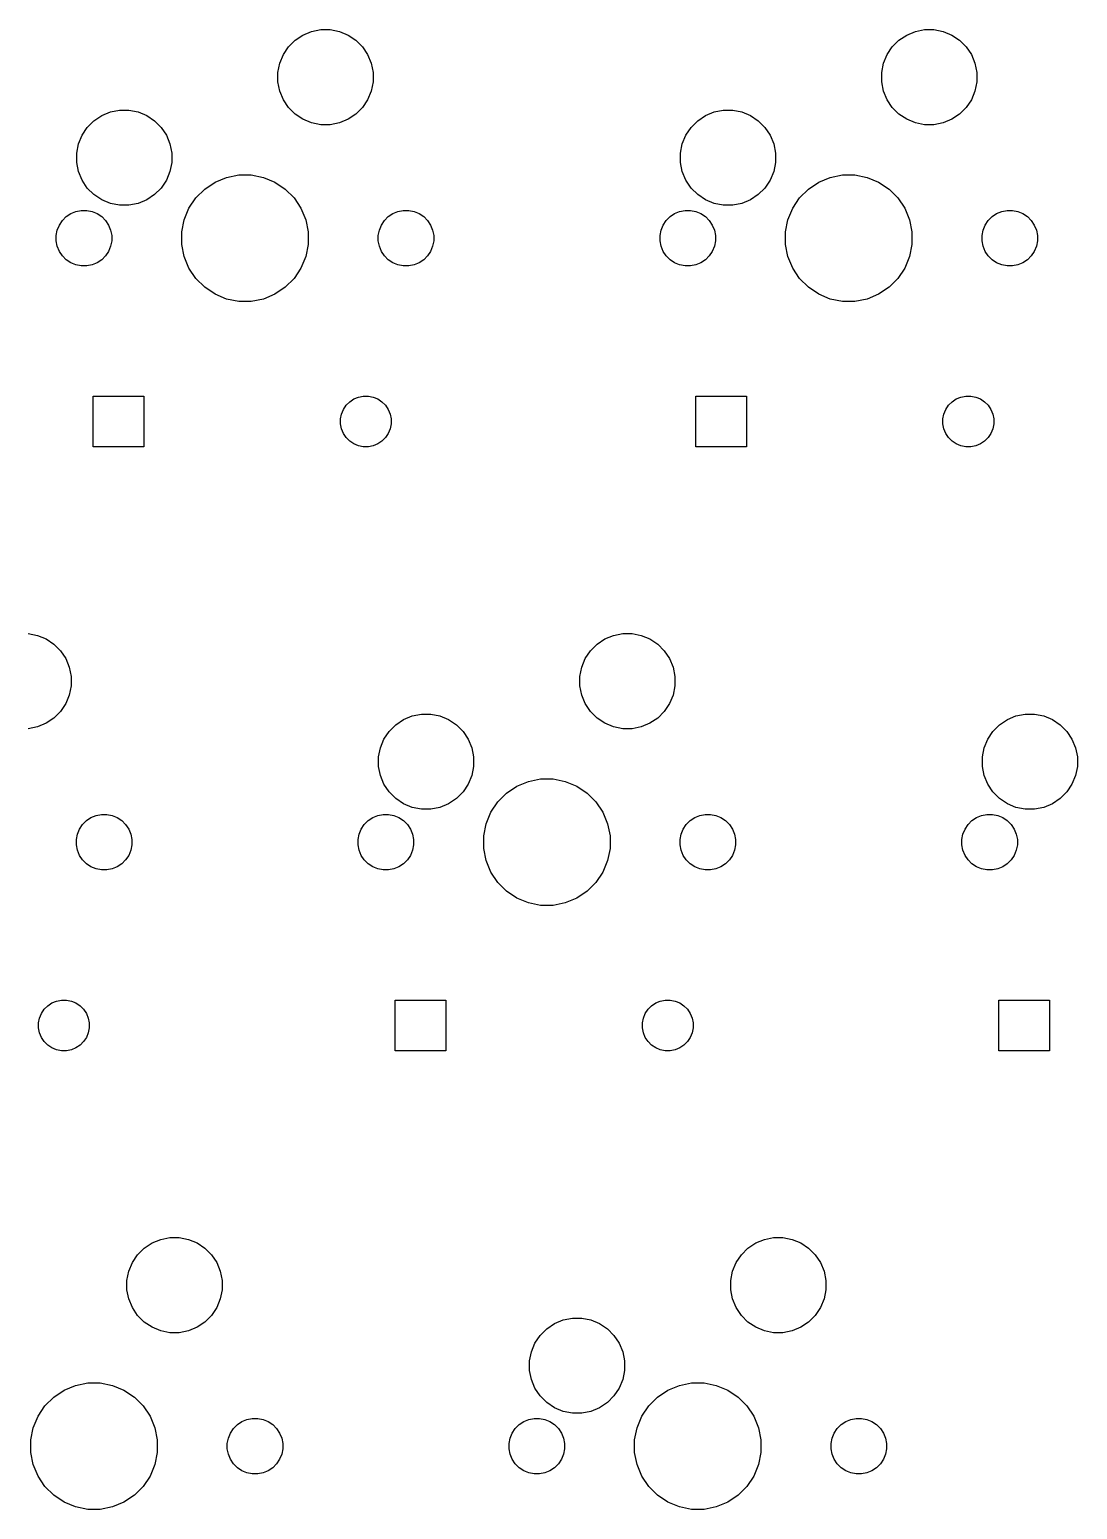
# Model space of a CAD drawing. Extents: x 51 to 351, y -118 to -25.
# Drawn here: x 126.55 to 159.62, y -73.43 to -26.76 of the extents above; entities that cross this region are included whole.
import ezdxf

# ---------------------------------------------------------------- set-up
doc = ezdxf.new("R2010")
doc.units = 0
doc.layers.add('BLACK', color=7, linetype='CONTINUOUS')

msp = doc.modelspace()

# ---------------------------------------------------------------- linework, layer by layer
at = {"layer": 'BLACK', "linetype": 'CONTINUOUS'}
for p, q in [((134.934, -27.0924), (135.179, -26.9282)), ((135.179, -26.9282), (135.452, -26.8151)), ((135.452, -26.8151), (135.742, -26.7575)), ((135.742, -26.7575), (136.038, -26.7575)), ((136.038, -26.7575), (136.328, -26.8151)), ((136.328, -26.8151), (136.601, -26.9282)), ((136.601, -26.9282), (136.846, -27.0924)), ((153.984, -27.0924), (154.229, -26.9282)), ((154.229, -26.9282), (154.502, -26.8151)), ((154.502, -26.8151), (154.792, -26.7575)), ((154.792, -26.7575), (155.088, -26.7575)), ((155.088, -26.7575), (155.378, -26.8151)), ((155.378, -26.8151), (155.651, -26.9282)), ((155.651, -26.9282), (155.896, -27.0924)), ((134.561, -27.547), (134.725, -27.3013)), ((134.725, -27.3013), (134.934, -27.0924)), ((136.846, -27.0924), (137.055, -27.3013)), ((137.055, -27.3013), (137.219, -27.547)), ((153.611, -27.547), (153.775, -27.3013)), ((153.775, -27.3013), (153.984, -27.0924)), ((155.896, -27.0924), (156.105, -27.3013)), ((156.105, -27.3013), (156.269, -27.547)), ((134.39, -28.1098), (134.448, -27.82)), ((134.448, -27.82), (134.561, -27.547)), ((137.219, -27.547), (137.332, -27.82)), ((137.332, -27.82), (137.39, -28.1098)), ((153.44, -28.1098), (153.498, -27.82)), ((153.498, -27.82), (153.611, -27.547)), ((156.269, -27.547), (156.382, -27.82)), ((156.382, -27.82), (156.44, -28.1098)), ((134.39, -28.4052), (134.39, -28.1098)), ((134.448, -28.695), (134.39, -28.4052)), ((137.39, -28.4052), (137.332, -28.695)), ((137.39, -28.1098), (137.39, -28.4052)), ((153.44, -28.4052), (153.44, -28.1098)), ((153.498, -28.695), (153.44, -28.4052)), ((156.44, -28.4052), (156.382, -28.695)), ((156.44, -28.1098), (156.44, -28.4052)), ((134.561, -28.968), (134.448, -28.695)), ((137.332, -28.695), (137.219, -28.968)), ((153.611, -28.968), (153.498, -28.695)), ((156.382, -28.695), (156.269, -28.968)), ((128.829, -29.4682), (129.102, -29.3551)), ((129.102, -29.3551), (129.392, -29.2975)), ((129.392, -29.2975), (129.688, -29.2975)), ((129.688, -29.2975), (129.978, -29.3551)), ((129.978, -29.3551), (130.251, -29.4682)), ((134.725, -29.2137), (134.561, -28.968)), ((134.934, -29.4226), (134.725, -29.2137)), ((137.055, -29.2137), (136.846, -29.4226)), ((137.219, -28.968), (137.055, -29.2137)), ((147.879, -29.4682), (148.152, -29.3551)), ((148.152, -29.3551), (148.442, -29.2975)), ((148.442, -29.2975), (148.738, -29.2975)), ((148.738, -29.2975), (149.028, -29.3551)), ((149.028, -29.3551), (149.301, -29.4682)), ((153.775, -29.2137), (153.611, -28.968)), ((153.984, -29.4226), (153.775, -29.2137)), ((156.105, -29.2137), (155.896, -29.4226)), ((156.269, -28.968), (156.105, -29.2137)), ((128.211, -30.087), (128.375, -29.8413)), ((128.375, -29.8413), (128.584, -29.6324)), ((128.584, -29.6324), (128.829, -29.4682)), ((130.251, -29.4682), (130.496, -29.6324)), ((130.496, -29.6324), (130.705, -29.8413)), ((130.705, -29.8413), (130.869, -30.087)), ((135.179, -29.5868), (134.934, -29.4226)), ((135.452, -29.6999), (135.179, -29.5868)), ((135.742, -29.7575), (135.452, -29.6999)), ((136.038, -29.7575), (135.742, -29.7575)), ((136.328, -29.6999), (136.038, -29.7575)), ((136.601, -29.5868), (136.328, -29.6999)), ((136.846, -29.4226), (136.601, -29.5868)), ((147.261, -30.087), (147.425, -29.8413)), ((147.425, -29.8413), (147.634, -29.6324)), ((147.634, -29.6324), (147.879, -29.4682)), ((149.301, -29.4682), (149.546, -29.6324)), ((149.546, -29.6324), (149.755, -29.8413)), ((149.755, -29.8413), (149.919, -30.087)), ((154.229, -29.5868), (153.984, -29.4226)), ((154.502, -29.6999), (154.229, -29.5868)), ((154.792, -29.7575), (154.502, -29.6999)), ((155.088, -29.7575), (154.792, -29.7575)), ((155.378, -29.6999), (155.088, -29.7575)), ((155.651, -29.5868), (155.378, -29.6999)), ((155.896, -29.4226), (155.651, -29.5868)), ((128.098, -30.36), (128.211, -30.087)), ((130.869, -30.087), (130.982, -30.36)), ((147.148, -30.36), (147.261, -30.087)), ((149.919, -30.087), (150.032, -30.36)), ((128.04, -30.6498), (128.098, -30.36)), ((128.04, -30.9452), (128.04, -30.6498)), ((130.982, -30.36), (131.04, -30.6498)), ((131.04, -30.6498), (131.04, -30.9452)), ((147.09, -30.6498), (147.148, -30.36)), ((147.09, -30.9452), (147.09, -30.6498)), ((150.032, -30.36), (150.09, -30.6498)), ((150.09, -30.6498), (150.09, -30.9452)), ((128.098, -31.235), (128.04, -30.9452)), ((128.211, -31.508), (128.098, -31.235)), ((130.982, -31.235), (130.869, -31.508)), ((131.04, -30.9452), (130.982, -31.235)), ((147.148, -31.235), (147.09, -30.9452)), ((147.261, -31.508), (147.148, -31.235)), ((150.032, -31.235), (149.919, -31.508)), ((150.09, -30.9452), (150.032, -31.235)), ((128.375, -31.7537), (128.211, -31.508)), ((130.869, -31.508), (130.705, -31.7537)), ((132.079, -31.7887), (132.406, -31.5705)), ((132.406, -31.5705), (132.768, -31.4202)), ((132.768, -31.4202), (133.154, -31.3436)), ((133.154, -31.3436), (133.546, -31.3436)), ((133.546, -31.3436), (133.932, -31.4202)), ((133.932, -31.4202), (134.294, -31.5705)), ((134.294, -31.5705), (134.621, -31.7887)), ((147.425, -31.7537), (147.261, -31.508)), ((149.919, -31.508), (149.755, -31.7537)), ((151.129, -31.7887), (151.456, -31.5705)), ((151.456, -31.5705), (151.818, -31.4202)), ((151.818, -31.4202), (152.204, -31.3436)), ((152.204, -31.3436), (152.596, -31.3436)), ((152.596, -31.3436), (152.982, -31.4202)), ((152.982, -31.4202), (153.344, -31.5705)), ((153.344, -31.5705), (153.671, -31.7887)), ((128.584, -31.9626), (128.375, -31.7537)), ((128.829, -32.1268), (128.584, -31.9626)), ((129.102, -32.2399), (128.829, -32.1268)), ((130.251, -32.1268), (129.978, -32.2399)), ((130.496, -31.9626), (130.251, -32.1268)), ((130.705, -31.7537), (130.496, -31.9626)), ((131.583, -32.393), (131.801, -32.0665)), ((131.801, -32.0665), (132.079, -31.7887)), ((134.621, -31.7887), (134.899, -32.0665)), ((134.899, -32.0665), (135.117, -32.393)), ((147.634, -31.9626), (147.425, -31.7537)), ((147.879, -32.1268), (147.634, -31.9626)), ((148.152, -32.2399), (147.879, -32.1268)), ((149.301, -32.1268), (149.028, -32.2399)), ((149.546, -31.9626), (149.301, -32.1268)), ((149.755, -31.7537), (149.546, -31.9626)), ((150.633, -32.393), (150.851, -32.0665)), ((150.851, -32.0665), (151.129, -31.7887)), ((153.671, -31.7887), (153.949, -32.0665)), ((153.949, -32.0665), (154.167, -32.393)), ((127.59, -32.7797), (127.712, -32.6578)), ((127.712, -32.6578), (127.856, -32.5621)), ((127.856, -32.5621), (128.015, -32.4961)), ((128.015, -32.4961), (128.184, -32.4625)), ((128.184, -32.4625), (128.356, -32.4625)), ((128.356, -32.4625), (128.525, -32.4961)), ((128.525, -32.4961), (128.684, -32.5621)), ((128.684, -32.5621), (128.828, -32.6578)), ((128.828, -32.6578), (128.95, -32.7797)), ((129.392, -32.2975), (129.102, -32.2399)), ((129.688, -32.2975), (129.392, -32.2975)), ((129.978, -32.2399), (129.688, -32.2975)), ((131.433, -32.7559), (131.583, -32.393)), ((135.117, -32.393), (135.267, -32.7559)), ((137.75, -32.7797), (137.872, -32.6578)), ((137.872, -32.6578), (138.016, -32.5621)), ((138.016, -32.5621), (138.175, -32.4961)), ((138.175, -32.4961), (138.344, -32.4625)), ((138.344, -32.4625), (138.516, -32.4625)), ((138.516, -32.4625), (138.685, -32.4961)), ((138.685, -32.4961), (138.844, -32.5621)), ((138.844, -32.5621), (138.988, -32.6578)), ((138.988, -32.6578), (139.11, -32.7797)), ((146.64, -32.7797), (146.762, -32.6578)), ((146.762, -32.6578), (146.906, -32.5621)), ((146.906, -32.5621), (147.065, -32.4961)), ((147.065, -32.4961), (147.234, -32.4625)), ((147.234, -32.4625), (147.406, -32.4625)), ((147.406, -32.4625), (147.575, -32.4961)), ((147.575, -32.4961), (147.734, -32.5621)), ((147.734, -32.5621), (147.878, -32.6578)), ((147.878, -32.6578), (148, -32.7797)), ((148.442, -32.2975), (148.152, -32.2399)), ((148.738, -32.2975), (148.442, -32.2975)), ((149.028, -32.2399), (148.738, -32.2975)), ((150.483, -32.7559), (150.633, -32.393)), ((154.167, -32.393), (154.317, -32.7559)), ((156.8, -32.7797), (156.922, -32.6578)), ((156.922, -32.6578), (157.066, -32.5621)), ((157.066, -32.5621), (157.225, -32.4961)), ((157.225, -32.4961), (157.394, -32.4625)), ((157.394, -32.4625), (157.566, -32.4625)), ((157.566, -32.4625), (157.735, -32.4961)), ((157.735, -32.4961), (157.894, -32.5621)), ((157.894, -32.5621), (158.038, -32.6578)), ((158.038, -32.6578), (158.16, -32.7797)), ((127.395, -33.2513), (127.429, -33.0823)), ((127.429, -33.0823), (127.495, -32.923)), ((127.495, -32.923), (127.59, -32.7797)), ((128.95, -32.7797), (129.045, -32.923)), ((129.045, -32.923), (129.111, -33.0823)), ((129.111, -33.0823), (129.145, -33.2513)), ((131.356, -33.1411), (131.433, -32.7559)), ((135.267, -32.7559), (135.344, -33.1411)), ((137.555, -33.2513), (137.589, -33.0823)), ((137.589, -33.0823), (137.655, -32.923)), ((137.655, -32.923), (137.75, -32.7797)), ((139.11, -32.7797), (139.205, -32.923)), ((139.205, -32.923), (139.271, -33.0823)), ((139.271, -33.0823), (139.305, -33.2513)), ((146.445, -33.2513), (146.479, -33.0823)), ((146.479, -33.0823), (146.545, -32.923)), ((146.545, -32.923), (146.64, -32.7797)), ((148, -32.7797), (148.095, -32.923)), ((148.095, -32.923), (148.161, -33.0823)), ((148.161, -33.0823), (148.195, -33.2513)), ((150.406, -33.1411), (150.483, -32.7559)), ((154.317, -32.7559), (154.394, -33.1411)), ((156.605, -33.2513), (156.639, -33.0823)), ((156.639, -33.0823), (156.705, -32.923)), ((156.705, -32.923), (156.8, -32.7797)), ((158.16, -32.7797), (158.255, -32.923)), ((158.255, -32.923), (158.321, -33.0823)), ((158.321, -33.0823), (158.355, -33.2513)), ((127.395, -33.4237), (127.395, -33.2513)), ((127.429, -33.5927), (127.395, -33.4237)), ((127.495, -33.752), (127.429, -33.5927)), ((129.111, -33.5927), (129.045, -33.752)), ((129.145, -33.4237), (129.111, -33.5927)), ((129.145, -33.2513), (129.145, -33.4237)), ((131.356, -33.5339), (131.356, -33.1411)), ((131.433, -33.9191), (131.356, -33.5339)), ((135.344, -33.5339), (135.267, -33.9191)), ((135.344, -33.1411), (135.344, -33.5339)), ((137.555, -33.4237), (137.555, -33.2513)), ((137.589, -33.5927), (137.555, -33.4237)), ((137.655, -33.752), (137.589, -33.5927)), ((139.271, -33.5927), (139.205, -33.752)), ((139.305, -33.4237), (139.271, -33.5927)), ((139.305, -33.2513), (139.305, -33.4237)), ((146.445, -33.4237), (146.445, -33.2513)), ((146.479, -33.5927), (146.445, -33.4237)), ((146.545, -33.752), (146.479, -33.5927)), ((148.161, -33.5927), (148.095, -33.752)), ((148.195, -33.4237), (148.161, -33.5927)), ((148.195, -33.2513), (148.195, -33.4237)), ((150.406, -33.5339), (150.406, -33.1411)), ((150.483, -33.9191), (150.406, -33.5339)), ((154.394, -33.5339), (154.317, -33.9191)), ((154.394, -33.1411), (154.394, -33.5339)), ((156.605, -33.4237), (156.605, -33.2513)), ((156.639, -33.5927), (156.605, -33.4237)), ((156.705, -33.752), (156.639, -33.5927)), ((158.321, -33.5927), (158.255, -33.752)), ((158.355, -33.4237), (158.321, -33.5927)), ((158.355, -33.2513), (158.355, -33.4237)), ((127.59, -33.8953), (127.495, -33.752)), ((127.712, -34.0172), (127.59, -33.8953)), ((127.856, -34.1129), (127.712, -34.0172)), ((128.828, -34.0172), (128.684, -34.1129)), ((128.95, -33.8953), (128.828, -34.0172)), ((129.045, -33.752), (128.95, -33.8953)), ((131.583, -34.282), (131.433, -33.9191)), ((135.267, -33.9191), (135.117, -34.282)), ((137.75, -33.8953), (137.655, -33.752)), ((137.872, -34.0172), (137.75, -33.8953)), ((138.016, -34.1129), (137.872, -34.0172)), ((138.988, -34.0172), (138.844, -34.1129)), ((139.11, -33.8953), (138.988, -34.0172)), ((139.205, -33.752), (139.11, -33.8953)), ((146.64, -33.8953), (146.545, -33.752)), ((146.762, -34.0172), (146.64, -33.8953)), ((146.906, -34.1129), (146.762, -34.0172)), ((147.878, -34.0172), (147.734, -34.1129)), ((148, -33.8953), (147.878, -34.0172)), ((148.095, -33.752), (148, -33.8953)), ((150.633, -34.282), (150.483, -33.9191)), ((154.317, -33.9191), (154.167, -34.282)), ((156.8, -33.8953), (156.705, -33.752)), ((156.922, -34.0172), (156.8, -33.8953)), ((157.066, -34.1129), (156.922, -34.0172)), ((158.038, -34.0172), (157.894, -34.1129)), ((158.16, -33.8953), (158.038, -34.0172)), ((158.255, -33.752), (158.16, -33.8953)), ((128.015, -34.1789), (127.856, -34.1129)), ((128.184, -34.2125), (128.015, -34.1789)), ((128.356, -34.2125), (128.184, -34.2125)), ((128.525, -34.1789), (128.356, -34.2125)), ((128.684, -34.1129), (128.525, -34.1789)), ((131.801, -34.6085), (131.583, -34.282)), ((135.117, -34.282), (134.899, -34.6085)), ((138.175, -34.1789), (138.016, -34.1129)), ((138.344, -34.2125), (138.175, -34.1789)), ((138.516, -34.2125), (138.344, -34.2125)), ((138.685, -34.1789), (138.516, -34.2125)), ((138.844, -34.1129), (138.685, -34.1789)), ((147.065, -34.1789), (146.906, -34.1129)), ((147.234, -34.2125), (147.065, -34.1789)), ((147.406, -34.2125), (147.234, -34.2125)), ((147.575, -34.1789), (147.406, -34.2125)), ((147.734, -34.1129), (147.575, -34.1789)), ((150.851, -34.6085), (150.633, -34.282)), ((154.167, -34.282), (153.949, -34.6085)), ((157.225, -34.1789), (157.066, -34.1129)), ((157.394, -34.2125), (157.225, -34.1789)), ((157.566, -34.2125), (157.394, -34.2125)), ((157.735, -34.1789), (157.566, -34.2125)), ((157.894, -34.1129), (157.735, -34.1789)), ((132.079, -34.8863), (131.801, -34.6085)), ((132.406, -35.1045), (132.079, -34.8863)), ((134.621, -34.8863), (134.294, -35.1045)), ((134.899, -34.6085), (134.621, -34.8863)), ((151.129, -34.8863), (150.851, -34.6085)), ((151.456, -35.1045), (151.129, -34.8863)), ((153.671, -34.8863), (153.344, -35.1045)), ((153.949, -34.6085), (153.671, -34.8863)), ((132.768, -35.2548), (132.406, -35.1045)), ((133.154, -35.3314), (132.768, -35.2548)), ((133.546, -35.3314), (133.154, -35.3314)), ((133.932, -35.2548), (133.546, -35.3314)), ((134.294, -35.1045), (133.932, -35.2548)), ((151.818, -35.2548), (151.456, -35.1045)), ((152.204, -35.3314), (151.818, -35.2548)), ((152.596, -35.3314), (152.204, -35.3314)), ((152.982, -35.2548), (152.596, -35.3314)), ((153.344, -35.1045), (152.982, -35.2548)), ((128.563, -39.916), (128.563, -38.316)), ((128.563, -38.316), (130.163, -38.316)), ((130.163, -38.316), (130.163, -39.916)), ((136.394, -38.8826), (136.454, -38.7371)), ((136.454, -38.7371), (136.542, -38.606)), ((136.542, -38.606), (136.653, -38.4946)), ((136.653, -38.4946), (136.784, -38.407)), ((136.784, -38.407), (136.93, -38.3467)), ((136.93, -38.3467), (137.084, -38.316)), ((137.084, -38.316), (137.242, -38.316)), ((137.242, -38.316), (137.396, -38.3467)), ((137.396, -38.3467), (137.542, -38.407)), ((137.542, -38.407), (137.673, -38.4946)), ((137.673, -38.4946), (137.784, -38.606)), ((137.784, -38.606), (137.872, -38.7371)), ((137.872, -38.7371), (137.932, -38.8826)), ((147.573, -39.916), (147.573, -38.316)), ((147.573, -38.316), (149.173, -38.316)), ((149.173, -38.316), (149.173, -39.916)), ((155.404, -38.8826), (155.464, -38.7371)), ((155.464, -38.7371), (155.552, -38.606)), ((155.552, -38.606), (155.663, -38.4946)), ((155.663, -38.4946), (155.794, -38.407)), ((155.794, -38.407), (155.94, -38.3467)), ((155.94, -38.3467), (156.094, -38.316)), ((156.094, -38.316), (156.252, -38.316)), ((156.252, -38.316), (156.406, -38.3467)), ((156.406, -38.3467), (156.552, -38.407)), ((156.552, -38.407), (156.683, -38.4946)), ((156.683, -38.4946), (156.794, -38.606)), ((156.794, -38.606), (156.882, -38.7371)), ((156.882, -38.7371), (156.942, -38.8826)), ((136.363, -39.0372), (136.394, -38.8826)), ((136.363, -39.1948), (136.363, -39.0372)), ((136.394, -39.3494), (136.363, -39.1948)), ((137.932, -38.8826), (137.963, -39.0372)), ((137.963, -39.1948), (137.932, -39.3494)), ((137.963, -39.0372), (137.963, -39.1948)), ((155.373, -39.0372), (155.404, -38.8826)), ((155.373, -39.1948), (155.373, -39.0372)), ((155.404, -39.3494), (155.373, -39.1948)), ((156.942, -38.8826), (156.973, -39.0372)), ((156.973, -39.1948), (156.942, -39.3494)), ((156.973, -39.0372), (156.973, -39.1948)), ((136.454, -39.4949), (136.394, -39.3494)), ((136.542, -39.626), (136.454, -39.4949)), ((136.653, -39.7374), (136.542, -39.626)), ((137.784, -39.626), (137.673, -39.7374)), ((137.872, -39.4949), (137.784, -39.626)), ((137.932, -39.3494), (137.872, -39.4949)), ((155.464, -39.4949), (155.404, -39.3494)), ((155.552, -39.626), (155.464, -39.4949)), ((155.663, -39.7374), (155.552, -39.626)), ((156.794, -39.626), (156.683, -39.7374)), ((156.882, -39.4949), (156.794, -39.626)), ((156.942, -39.3494), (156.882, -39.4949)), ((130.163, -39.916), (128.563, -39.916)), ((136.784, -39.825), (136.653, -39.7374)), ((136.93, -39.8853), (136.784, -39.825)), ((137.084, -39.916), (136.93, -39.8853)), ((137.242, -39.916), (137.084, -39.916)), ((137.396, -39.8853), (137.242, -39.916)), ((137.542, -39.825), (137.396, -39.8853)), ((137.673, -39.7374), (137.542, -39.825)), ((149.173, -39.916), (147.573, -39.916)), ((155.794, -39.825), (155.663, -39.7374)), ((155.94, -39.8853), (155.794, -39.825)), ((156.094, -39.916), (155.94, -39.8853)), ((156.252, -39.916), (156.094, -39.916)), ((156.406, -39.8853), (156.252, -39.916)), ((156.552, -39.825), (156.406, -39.8853)), ((156.683, -39.7374), (156.552, -39.825)), ((126.513, -45.8075), (126.803, -45.8651)), ((126.803, -45.8651), (127.076, -45.9782)), ((127.076, -45.9782), (127.321, -46.1424)), ((127.321, -46.1424), (127.53, -46.3513)), ((144.25, -46.3513), (144.459, -46.1424)), ((144.459, -46.1424), (144.704, -45.9782)), ((144.704, -45.9782), (144.977, -45.8651)), ((144.977, -45.8651), (145.267, -45.8075)), ((145.267, -45.8075), (145.563, -45.8075)), ((145.563, -45.8075), (145.853, -45.8651)), ((145.853, -45.8651), (146.126, -45.9782)), ((146.126, -45.9782), (146.371, -46.1424)), ((146.371, -46.1424), (146.58, -46.3513)), ((127.53, -46.3513), (127.694, -46.597)), ((127.694, -46.597), (127.807, -46.87)), ((143.973, -46.87), (144.086, -46.597)), ((144.086, -46.597), (144.25, -46.3513)), ((146.58, -46.3513), (146.744, -46.597)), ((146.744, -46.597), (146.857, -46.87)), ((127.807, -46.87), (127.865, -47.1598)), ((143.915, -47.1598), (143.973, -46.87)), ((146.857, -46.87), (146.915, -47.1598)), ((127.865, -47.4552), (127.807, -47.745)), ((127.865, -47.1598), (127.865, -47.4552)), ((143.915, -47.4552), (143.915, -47.1598)), ((143.973, -47.745), (143.915, -47.4552)), ((146.915, -47.4552), (146.857, -47.745)), ((146.915, -47.1598), (146.915, -47.4552)), ((127.694, -48.018), (127.53, -48.2637)), ((127.807, -47.745), (127.694, -48.018)), ((144.086, -48.018), (143.973, -47.745)), ((144.25, -48.2637), (144.086, -48.018)), ((146.744, -48.018), (146.58, -48.2637)), ((146.857, -47.745), (146.744, -48.018)), ((127.321, -48.4726), (127.076, -48.6368)), ((127.53, -48.2637), (127.321, -48.4726)), ((138.109, -48.6824), (138.354, -48.5182)), ((138.354, -48.5182), (138.627, -48.4051)), ((138.627, -48.4051), (138.917, -48.3475)), ((138.917, -48.3475), (139.213, -48.3475)), ((139.213, -48.3475), (139.503, -48.4051)), ((139.503, -48.4051), (139.776, -48.5182)), ((139.776, -48.5182), (140.021, -48.6824)), ((144.459, -48.4726), (144.25, -48.2637)), ((144.704, -48.6368), (144.459, -48.4726)), ((146.371, -48.4726), (146.126, -48.6368)), ((146.58, -48.2637), (146.371, -48.4726)), ((157.159, -48.6824), (157.404, -48.5182)), ((157.404, -48.5182), (157.677, -48.4051)), ((157.677, -48.4051), (157.967, -48.3475)), ((157.967, -48.3475), (158.263, -48.3475)), ((158.263, -48.3475), (158.553, -48.4051)), ((158.553, -48.4051), (158.826, -48.5182)), ((158.826, -48.5182), (159.071, -48.6824)), ((126.803, -48.7499), (126.513, -48.8075)), ((127.076, -48.6368), (126.803, -48.7499)), ((137.736, -49.137), (137.9, -48.8913)), ((137.9, -48.8913), (138.109, -48.6824)), ((140.021, -48.6824), (140.23, -48.8913)), ((140.23, -48.8913), (140.394, -49.137)), ((144.977, -48.7499), (144.704, -48.6368)), ((145.267, -48.8075), (144.977, -48.7499)), ((145.563, -48.8075), (145.267, -48.8075)), ((145.853, -48.7499), (145.563, -48.8075)), ((146.126, -48.6368), (145.853, -48.7499)), ((156.786, -49.137), (156.95, -48.8913)), ((156.95, -48.8913), (157.159, -48.6824)), ((159.071, -48.6824), (159.28, -48.8913)), ((159.28, -48.8913), (159.444, -49.137)), ((137.565, -49.6998), (137.623, -49.41)), ((137.623, -49.41), (137.736, -49.137)), ((140.394, -49.137), (140.507, -49.41)), ((140.507, -49.41), (140.565, -49.6998)), ((156.615, -49.6998), (156.673, -49.41)), ((156.673, -49.41), (156.786, -49.137)), ((159.444, -49.137), (159.557, -49.41)), ((159.557, -49.41), (159.615, -49.6998)), ((137.565, -49.9952), (137.565, -49.6998)), ((140.565, -49.6998), (140.565, -49.9952)), ((156.615, -49.9952), (156.615, -49.6998)), ((159.615, -49.6998), (159.615, -49.9952)), ((137.623, -50.285), (137.565, -49.9952)), ((137.736, -50.558), (137.623, -50.285)), ((140.507, -50.285), (140.394, -50.558)), ((140.565, -49.9952), (140.507, -50.285)), ((142.293, -50.4702), (142.679, -50.3936)), ((142.679, -50.3936), (143.071, -50.3936)), ((143.071, -50.3936), (143.457, -50.4702)), ((156.673, -50.285), (156.615, -49.9952)), ((156.786, -50.558), (156.673, -50.285)), ((159.557, -50.285), (159.444, -50.558)), ((159.615, -49.9952), (159.557, -50.285)), ((137.9, -50.8037), (137.736, -50.558)), ((138.109, -51.0126), (137.9, -50.8037)), ((140.23, -50.8037), (140.021, -51.0126)), ((140.394, -50.558), (140.23, -50.8037)), ((141.326, -51.1165), (141.604, -50.8387)), ((141.604, -50.8387), (141.931, -50.6205)), ((141.931, -50.6205), (142.293, -50.4702)), ((143.457, -50.4702), (143.819, -50.6205)), ((143.819, -50.6205), (144.146, -50.8387)), ((144.146, -50.8387), (144.424, -51.1165)), ((156.95, -50.8037), (156.786, -50.558)), ((157.159, -51.0126), (156.95, -50.8037)), ((159.28, -50.8037), (159.071, -51.0126)), ((159.444, -50.558), (159.28, -50.8037)), ((138.354, -51.1768), (138.109, -51.0126)), ((138.627, -51.2899), (138.354, -51.1768)), ((138.917, -51.3475), (138.627, -51.2899)), ((139.503, -51.2899), (139.213, -51.3475)), ((139.776, -51.1768), (139.503, -51.2899)), ((140.021, -51.0126), (139.776, -51.1768)), ((141.108, -51.443), (141.326, -51.1165)), ((144.424, -51.1165), (144.642, -51.443)), ((157.404, -51.1768), (157.159, -51.0126)), ((157.677, -51.2899), (157.404, -51.1768)), ((157.967, -51.3475), (157.677, -51.2899)), ((158.553, -51.2899), (158.263, -51.3475)), ((158.826, -51.1768), (158.553, -51.2899)), ((159.071, -51.0126), (158.826, -51.1768)), ((128.225, -51.8297), (128.347, -51.7078)), ((128.347, -51.7078), (128.491, -51.6121)), ((128.491, -51.6121), (128.65, -51.5461)), ((128.65, -51.5461), (128.819, -51.5125)), ((128.819, -51.5125), (128.991, -51.5125)), ((128.991, -51.5125), (129.16, -51.5461)), ((129.16, -51.5461), (129.319, -51.6121)), ((129.319, -51.6121), (129.463, -51.7078)), ((129.463, -51.7078), (129.585, -51.8297)), ((137.115, -51.8297), (137.237, -51.7078)), ((137.237, -51.7078), (137.381, -51.6121)), ((137.381, -51.6121), (137.54, -51.5461)), ((137.54, -51.5461), (137.709, -51.5125)), ((137.709, -51.5125), (137.881, -51.5125)), ((137.881, -51.5125), (138.05, -51.5461)), ((138.05, -51.5461), (138.209, -51.6121)), ((138.209, -51.6121), (138.353, -51.7078)), ((138.353, -51.7078), (138.475, -51.8297)), ((139.213, -51.3475), (138.917, -51.3475)), ((140.881, -52.1911), (140.958, -51.8059)), ((140.958, -51.8059), (141.108, -51.443)), ((144.642, -51.443), (144.792, -51.8059)), ((144.792, -51.8059), (144.869, -52.1911)), ((147.275, -51.8297), (147.397, -51.7078)), ((147.397, -51.7078), (147.541, -51.6121)), ((147.541, -51.6121), (147.7, -51.5461)), ((147.7, -51.5461), (147.869, -51.5125)), ((147.869, -51.5125), (148.041, -51.5125)), ((148.041, -51.5125), (148.21, -51.5461)), ((148.21, -51.5461), (148.369, -51.6121)), ((148.369, -51.6121), (148.513, -51.7078)), ((148.513, -51.7078), (148.635, -51.8297)), ((156.165, -51.8297), (156.287, -51.7078)), ((156.287, -51.7078), (156.431, -51.6121)), ((156.431, -51.6121), (156.59, -51.5461)), ((156.59, -51.5461), (156.759, -51.5125)), ((156.759, -51.5125), (156.931, -51.5125)), ((156.931, -51.5125), (157.1, -51.5461)), ((157.1, -51.5461), (157.259, -51.6121)), ((157.259, -51.6121), (157.403, -51.7078)), ((157.403, -51.7078), (157.525, -51.8297)), ((158.263, -51.3475), (157.967, -51.3475)), ((128.03, -52.3013), (128.064, -52.1323)), ((128.064, -52.1323), (128.13, -51.973)), ((128.13, -51.973), (128.225, -51.8297)), ((129.585, -51.8297), (129.68, -51.973)), ((129.68, -51.973), (129.746, -52.1323)), ((129.746, -52.1323), (129.78, -52.3013)), ((136.92, -52.3013), (136.954, -52.1323)), ((136.954, -52.1323), (137.02, -51.973)), ((137.02, -51.973), (137.115, -51.8297)), ((138.475, -51.8297), (138.57, -51.973)), ((138.57, -51.973), (138.636, -52.1323)), ((138.636, -52.1323), (138.67, -52.3013)), ((140.881, -52.5839), (140.881, -52.1911)), ((144.869, -52.1911), (144.869, -52.5839)), ((147.08, -52.3013), (147.114, -52.1323)), ((147.114, -52.1323), (147.18, -51.973)), ((147.18, -51.973), (147.275, -51.8297)), ((148.635, -51.8297), (148.73, -51.973)), ((148.73, -51.973), (148.796, -52.1323)), ((148.796, -52.1323), (148.83, -52.3013)), ((155.97, -52.3013), (156.004, -52.1323)), ((156.004, -52.1323), (156.07, -51.973)), ((156.07, -51.973), (156.165, -51.8297)), ((157.525, -51.8297), (157.62, -51.973)), ((157.62, -51.973), (157.686, -52.1323)), ((157.686, -52.1323), (157.72, -52.3013)), ((128.03, -52.4737), (128.03, -52.3013)), ((128.064, -52.6427), (128.03, -52.4737)), ((128.13, -52.802), (128.064, -52.6427)), ((129.746, -52.6427), (129.68, -52.802)), ((129.78, -52.4737), (129.746, -52.6427)), ((129.78, -52.3013), (129.78, -52.4737)), ((136.92, -52.4737), (136.92, -52.3013)), ((136.954, -52.6427), (136.92, -52.4737)), ((137.02, -52.802), (136.954, -52.6427)), ((138.636, -52.6427), (138.57, -52.802)), ((138.67, -52.4737), (138.636, -52.6427)), ((138.67, -52.3013), (138.67, -52.4737)), ((140.958, -52.9691), (140.881, -52.5839)), ((144.869, -52.5839), (144.792, -52.9691)), ((147.08, -52.4737), (147.08, -52.3013)), ((147.114, -52.6427), (147.08, -52.4737)), ((147.18, -52.802), (147.114, -52.6427)), ((148.796, -52.6427), (148.73, -52.802)), ((148.83, -52.4737), (148.796, -52.6427)), ((148.83, -52.3013), (148.83, -52.4737)), ((155.97, -52.4737), (155.97, -52.3013)), ((156.004, -52.6427), (155.97, -52.4737)), ((156.07, -52.802), (156.004, -52.6427)), ((157.686, -52.6427), (157.62, -52.802)), ((157.72, -52.4737), (157.686, -52.6427)), ((157.72, -52.3013), (157.72, -52.4737)), ((128.225, -52.9453), (128.13, -52.802)), ((128.347, -53.0672), (128.225, -52.9453)), ((128.491, -53.1629), (128.347, -53.0672)), ((128.65, -53.2289), (128.491, -53.1629)), ((129.319, -53.1629), (129.16, -53.2289)), ((129.463, -53.0672), (129.319, -53.1629)), ((129.585, -52.9453), (129.463, -53.0672)), ((129.68, -52.802), (129.585, -52.9453)), ((137.115, -52.9453), (137.02, -52.802)), ((137.237, -53.0672), (137.115, -52.9453)), ((137.381, -53.1629), (137.237, -53.0672)), ((137.54, -53.2289), (137.381, -53.1629)), ((138.209, -53.1629), (138.05, -53.2289)), ((138.353, -53.0672), (138.209, -53.1629)), ((138.475, -52.9453), (138.353, -53.0672)), ((138.57, -52.802), (138.475, -52.9453)), ((141.108, -53.332), (140.958, -52.9691)), ((144.792, -52.9691), (144.642, -53.332)), ((147.275, -52.9453), (147.18, -52.802)), ((147.397, -53.0672), (147.275, -52.9453)), ((147.541, -53.1629), (147.397, -53.0672)), ((147.7, -53.2289), (147.541, -53.1629)), ((148.369, -53.1629), (148.21, -53.2289)), ((148.513, -53.0672), (148.369, -53.1629)), ((148.635, -52.9453), (148.513, -53.0672)), ((148.73, -52.802), (148.635, -52.9453)), ((156.165, -52.9453), (156.07, -52.802)), ((156.287, -53.0672), (156.165, -52.9453)), ((156.431, -53.1629), (156.287, -53.0672)), ((156.59, -53.2289), (156.431, -53.1629)), ((157.259, -53.1629), (157.1, -53.2289)), ((157.403, -53.0672), (157.259, -53.1629)), ((157.525, -52.9453), (157.403, -53.0672)), ((157.62, -52.802), (157.525, -52.9453)), ((128.819, -53.2625), (128.65, -53.2289)), ((128.991, -53.2625), (128.819, -53.2625)), ((129.16, -53.2289), (128.991, -53.2625)), ((137.709, -53.2625), (137.54, -53.2289)), ((137.881, -53.2625), (137.709, -53.2625)), ((138.05, -53.2289), (137.881, -53.2625)), ((141.326, -53.6585), (141.108, -53.332)), ((141.604, -53.9363), (141.326, -53.6585)), ((144.424, -53.6585), (144.146, -53.9363)), ((144.642, -53.332), (144.424, -53.6585)), ((147.869, -53.2625), (147.7, -53.2289)), ((148.041, -53.2625), (147.869, -53.2625)), ((148.21, -53.2289), (148.041, -53.2625)), ((156.759, -53.2625), (156.59, -53.2289)), ((156.931, -53.2625), (156.759, -53.2625)), ((157.1, -53.2289), (156.931, -53.2625)), ((141.931, -54.1545), (141.604, -53.9363)), ((144.146, -53.9363), (143.819, -54.1545)), ((142.293, -54.3048), (141.931, -54.1545)), ((142.679, -54.3814), (142.293, -54.3048)), ((143.071, -54.3814), (142.679, -54.3814)), ((143.457, -54.3048), (143.071, -54.3814)), ((143.819, -54.1545), (143.457, -54.3048)), ((127.259, -57.457), (127.405, -57.3967)), ((127.405, -57.3967), (127.559, -57.366)), ((127.559, -57.366), (127.717, -57.366)), ((127.717, -57.366), (127.871, -57.3967)), ((127.871, -57.3967), (128.017, -57.457)), ((138.088, -58.966), (138.088, -57.366)), ((138.088, -57.366), (139.688, -57.366)), ((139.688, -57.366), (139.688, -58.966)), ((146.309, -57.457), (146.455, -57.3967)), ((146.455, -57.3967), (146.609, -57.366)), ((146.609, -57.366), (146.767, -57.366)), ((146.767, -57.366), (146.921, -57.3967)), ((146.921, -57.3967), (147.067, -57.457)), ((157.138, -58.966), (157.138, -57.366)), ((157.138, -57.366), (158.738, -57.366)), ((158.738, -57.366), (158.738, -58.966)), ((126.869, -57.9326), (126.929, -57.7871)), ((126.929, -57.7871), (127.017, -57.656)), ((127.017, -57.656), (127.128, -57.5446)), ((127.128, -57.5446), (127.259, -57.457)), ((128.017, -57.457), (128.148, -57.5446)), ((128.148, -57.5446), (128.259, -57.656)), ((128.259, -57.656), (128.347, -57.7871)), ((128.347, -57.7871), (128.407, -57.9326)), ((145.919, -57.9326), (145.979, -57.7871)), ((145.979, -57.7871), (146.067, -57.656)), ((146.067, -57.656), (146.178, -57.5446)), ((146.178, -57.5446), (146.309, -57.457)), ((147.067, -57.457), (147.198, -57.5446)), ((147.198, -57.5446), (147.309, -57.656)), ((147.309, -57.656), (147.397, -57.7871)), ((147.397, -57.7871), (147.457, -57.9326)), ((126.838, -58.0872), (126.869, -57.9326)), ((126.838, -58.2448), (126.838, -58.0872)), ((126.869, -58.3994), (126.838, -58.2448)), ((128.407, -57.9326), (128.438, -58.0872)), ((128.438, -58.2448), (128.407, -58.3994)), ((128.438, -58.0872), (128.438, -58.2448)), ((145.888, -58.0872), (145.919, -57.9326)), ((145.888, -58.2448), (145.888, -58.0872)), ((145.919, -58.3994), (145.888, -58.2448)), ((147.457, -57.9326), (147.488, -58.0872)), ((147.488, -58.2448), (147.457, -58.3994)), ((147.488, -58.0872), (147.488, -58.2448)), ((126.929, -58.5449), (126.869, -58.3994)), ((127.017, -58.676), (126.929, -58.5449)), ((127.128, -58.7874), (127.017, -58.676)), ((127.259, -58.875), (127.128, -58.7874)), ((128.148, -58.7874), (128.017, -58.875)), ((128.259, -58.676), (128.148, -58.7874)), ((128.347, -58.5449), (128.259, -58.676)), ((128.407, -58.3994), (128.347, -58.5449)), ((145.979, -58.5449), (145.919, -58.3994)), ((146.067, -58.676), (145.979, -58.5449)), ((146.178, -58.7874), (146.067, -58.676)), ((146.309, -58.875), (146.178, -58.7874)), ((147.198, -58.7874), (147.067, -58.875)), ((147.309, -58.676), (147.198, -58.7874)), ((147.397, -58.5449), (147.309, -58.676)), ((147.457, -58.3994), (147.397, -58.5449)), ((127.405, -58.9353), (127.259, -58.875)), ((127.559, -58.966), (127.405, -58.9353)), ((127.717, -58.966), (127.559, -58.966)), ((127.871, -58.9353), (127.717, -58.966)), ((128.017, -58.875), (127.871, -58.9353)), ((139.688, -58.966), (138.088, -58.966)), ((146.455, -58.9353), (146.309, -58.875)), ((146.609, -58.966), (146.455, -58.9353)), ((146.767, -58.966), (146.609, -58.966)), ((146.921, -58.9353), (146.767, -58.966)), ((147.067, -58.875), (146.921, -58.9353)), ((158.738, -58.966), (157.138, -58.966)), ((130.69, -64.9151), (130.98, -64.8575)), ((130.98, -64.8575), (131.275, -64.8575)), ((131.275, -64.8575), (131.565, -64.9151)), ((149.74, -64.9151), (150.03, -64.8575)), ((150.03, -64.8575), (150.325, -64.8575)), ((150.325, -64.8575), (150.615, -64.9151)), ((129.962, -65.4013), (130.171, -65.1924)), ((130.171, -65.1924), (130.417, -65.0282)), ((130.417, -65.0282), (130.69, -64.9151)), ((131.565, -64.9151), (131.838, -65.0282)), ((131.838, -65.0282), (132.084, -65.1924)), ((132.084, -65.1924), (132.293, -65.4013)), ((149.012, -65.4013), (149.221, -65.1924)), ((149.221, -65.1924), (149.467, -65.0282)), ((149.467, -65.0282), (149.74, -64.9151)), ((150.615, -64.9151), (150.888, -65.0282)), ((150.888, -65.0282), (151.134, -65.1924)), ((151.134, -65.1924), (151.343, -65.4013)), ((129.685, -65.92), (129.798, -65.647)), ((129.798, -65.647), (129.962, -65.4013)), ((132.293, -65.4013), (132.457, -65.647)), ((132.457, -65.647), (132.57, -65.92)), ((148.735, -65.92), (148.848, -65.647)), ((148.848, -65.647), (149.012, -65.4013)), ((151.343, -65.4013), (151.507, -65.647)), ((151.507, -65.647), (151.62, -65.92)), ((129.627, -66.2098), (129.685, -65.92)), ((129.627, -66.5052), (129.627, -66.2098)), ((132.57, -65.92), (132.627, -66.2098)), ((132.627, -66.2098), (132.627, -66.5052)), ((148.677, -66.2098), (148.735, -65.92)), ((148.677, -66.5052), (148.677, -66.2098)), ((151.62, -65.92), (151.677, -66.2098)), ((151.677, -66.2098), (151.677, -66.5052)), ((129.685, -66.795), (129.627, -66.5052)), ((132.627, -66.5052), (132.57, -66.795)), ((148.735, -66.795), (148.677, -66.5052)), ((151.677, -66.5052), (151.62, -66.795)), ((129.798, -67.068), (129.685, -66.795)), ((129.962, -67.3137), (129.798, -67.068)), ((132.457, -67.068), (132.293, -67.3137)), ((132.57, -66.795), (132.457, -67.068)), ((148.848, -67.068), (148.735, -66.795)), ((149.012, -67.3137), (148.848, -67.068)), ((151.507, -67.068), (151.343, -67.3137)), ((151.62, -66.795), (151.507, -67.068)), ((130.171, -67.5226), (129.962, -67.3137)), ((130.417, -67.6868), (130.171, -67.5226)), ((132.084, -67.5226), (131.838, -67.6868)), ((132.293, -67.3137), (132.084, -67.5226)), ((142.871, -67.7324), (143.117, -67.5682)), ((143.117, -67.5682), (143.39, -67.4551)), ((143.39, -67.4551), (143.68, -67.3975)), ((143.68, -67.3975), (143.975, -67.3975)), ((143.975, -67.3975), (144.265, -67.4551)), ((144.265, -67.4551), (144.538, -67.5682)), ((144.538, -67.5682), (144.784, -67.7324)), ((149.221, -67.5226), (149.012, -67.3137)), ((149.467, -67.6868), (149.221, -67.5226)), ((151.134, -67.5226), (150.888, -67.6868)), ((151.343, -67.3137), (151.134, -67.5226)), ((130.69, -67.7999), (130.417, -67.6868)), ((130.98, -67.8575), (130.69, -67.7999)), ((131.275, -67.8575), (130.98, -67.8575)), ((131.565, -67.7999), (131.275, -67.8575)), ((131.838, -67.6868), (131.565, -67.7999)), ((142.498, -68.187), (142.662, -67.9413)), ((142.662, -67.9413), (142.871, -67.7324)), ((144.784, -67.7324), (144.993, -67.9413)), ((144.993, -67.9413), (145.157, -68.187)), ((149.74, -67.7999), (149.467, -67.6868)), ((150.03, -67.8575), (149.74, -67.7999)), ((150.325, -67.8575), (150.03, -67.8575)), ((150.615, -67.7999), (150.325, -67.8575)), ((150.888, -67.6868), (150.615, -67.7999)), ((142.327, -68.7498), (142.385, -68.46)), ((142.385, -68.46), (142.498, -68.187)), ((145.157, -68.187), (145.27, -68.46)), ((145.27, -68.46), (145.327, -68.7498)), ((142.327, -69.0452), (142.327, -68.7498)), ((142.385, -69.335), (142.327, -69.0452)), ((145.327, -69.0452), (145.27, -69.335)), ((145.327, -68.7498), (145.327, -69.0452)), ((127.643, -69.6705), (128.006, -69.5202)), ((128.006, -69.5202), (128.391, -69.4436)), ((128.391, -69.4436), (128.784, -69.4436)), ((128.784, -69.4436), (129.169, -69.5202)), ((129.169, -69.5202), (129.532, -69.6705)), ((142.498, -69.608), (142.385, -69.335)), ((145.27, -69.335), (145.157, -69.608)), ((146.693, -69.6705), (147.056, -69.5202)), ((147.056, -69.5202), (147.441, -69.4436)), ((147.441, -69.4436), (147.834, -69.4436)), ((147.834, -69.4436), (148.219, -69.5202)), ((148.219, -69.5202), (148.582, -69.6705)), ((127.039, -70.1665), (127.316, -69.8887)), ((127.316, -69.8887), (127.643, -69.6705)), ((129.532, -69.6705), (129.859, -69.8887)), ((129.859, -69.8887), (130.136, -70.1665)), ((142.662, -69.8537), (142.498, -69.608)), ((142.871, -70.0626), (142.662, -69.8537)), ((144.993, -69.8537), (144.784, -70.0626)), ((145.157, -69.608), (144.993, -69.8537)), ((146.089, -70.1665), (146.366, -69.8887)), ((146.366, -69.8887), (146.693, -69.6705)), ((148.582, -69.6705), (148.909, -69.8887)), ((148.909, -69.8887), (149.186, -70.1665)), ((126.821, -70.493), (127.039, -70.1665)), ((130.136, -70.1665), (130.354, -70.493)), ((143.117, -70.2268), (142.871, -70.0626)), ((143.39, -70.3399), (143.117, -70.2268)), ((143.68, -70.3975), (143.39, -70.3399)), ((143.975, -70.3975), (143.68, -70.3975)), ((144.265, -70.3399), (143.975, -70.3975)), ((144.538, -70.2268), (144.265, -70.3399)), ((144.784, -70.0626), (144.538, -70.2268)), ((145.871, -70.493), (146.089, -70.1665)), ((149.186, -70.1665), (149.404, -70.493)), ((126.594, -71.2411), (126.67, -70.8559)), ((126.67, -70.8559), (126.821, -70.493)), ((130.354, -70.493), (130.505, -70.8559)), ((130.505, -70.8559), (130.581, -71.2411)), ((132.892, -71.023), (132.988, -70.8797)), ((132.988, -70.8797), (133.11, -70.7578)), ((133.11, -70.7578), (133.253, -70.6621)), ((133.253, -70.6621), (133.412, -70.5961)), ((133.412, -70.5961), (133.581, -70.5625)), ((133.581, -70.5625), (133.754, -70.5625)), ((133.754, -70.5625), (133.923, -70.5961)), ((133.923, -70.5961), (134.082, -70.6621)), ((134.082, -70.6621), (134.225, -70.7578)), ((134.225, -70.7578), (134.347, -70.8797)), ((134.347, -70.8797), (134.443, -71.023)), ((141.782, -71.023), (141.878, -70.8797)), ((141.878, -70.8797), (142, -70.7578)), ((142, -70.7578), (142.143, -70.6621)), ((142.143, -70.6621), (142.302, -70.5961)), ((142.302, -70.5961), (142.471, -70.5625)), ((142.471, -70.5625), (142.644, -70.5625)), ((142.644, -70.5625), (142.813, -70.5961)), ((142.813, -70.5961), (142.972, -70.6621)), ((142.972, -70.6621), (143.115, -70.7578)), ((143.115, -70.7578), (143.237, -70.8797)), ((143.237, -70.8797), (143.333, -71.023)), ((145.644, -71.2411), (145.72, -70.8559)), ((145.72, -70.8559), (145.871, -70.493)), ((149.404, -70.493), (149.555, -70.8559)), ((149.555, -70.8559), (149.631, -71.2411)), ((151.942, -71.023), (152.038, -70.8797)), ((152.038, -70.8797), (152.16, -70.7578)), ((152.16, -70.7578), (152.303, -70.6621)), ((152.303, -70.6621), (152.462, -70.5961)), ((152.462, -70.5961), (152.631, -70.5625)), ((152.631, -70.5625), (152.804, -70.5625)), ((152.804, -70.5625), (152.973, -70.5961)), ((152.973, -70.5961), (153.132, -70.6621)), ((153.132, -70.6621), (153.275, -70.7578)), ((153.275, -70.7578), (153.397, -70.8797)), ((153.397, -70.8797), (153.493, -71.023)), ((126.594, -71.6339), (126.594, -71.2411)), ((130.581, -71.2411), (130.581, -71.6339)), ((132.792, -71.3513), (132.826, -71.1823)), ((132.792, -71.5237), (132.792, -71.3513)), ((132.826, -71.1823), (132.892, -71.023)), ((134.443, -71.023), (134.509, -71.1823)), ((134.509, -71.1823), (134.542, -71.3513)), ((134.542, -71.3513), (134.542, -71.5237)), ((141.683, -71.3513), (141.716, -71.1823)), ((141.683, -71.5237), (141.683, -71.3513)), ((141.716, -71.1823), (141.782, -71.023)), ((143.333, -71.023), (143.399, -71.1823)), ((143.399, -71.1823), (143.433, -71.3513)), ((143.433, -71.3513), (143.433, -71.5237)), ((145.644, -71.6339), (145.644, -71.2411)), ((149.631, -71.2411), (149.631, -71.6339)), ((151.843, -71.3513), (151.876, -71.1823)), ((151.843, -71.5237), (151.843, -71.3513)), ((151.876, -71.1823), (151.942, -71.023)), ((153.493, -71.023), (153.559, -71.1823)), ((153.559, -71.1823), (153.593, -71.3513)), ((153.593, -71.3513), (153.593, -71.5237)), ((126.67, -72.0191), (126.594, -71.6339)), ((130.581, -71.6339), (130.505, -72.0191)), ((132.826, -71.6927), (132.792, -71.5237)), ((132.892, -71.852), (132.826, -71.6927)), ((132.988, -71.9953), (132.892, -71.852)), ((134.443, -71.852), (134.347, -71.9953)), ((134.509, -71.6927), (134.443, -71.852)), ((134.542, -71.5237), (134.509, -71.6927)), ((141.716, -71.6927), (141.683, -71.5237)), ((141.782, -71.852), (141.716, -71.6927)), ((141.878, -71.9953), (141.782, -71.852)), ((143.333, -71.852), (143.237, -71.9953)), ((143.399, -71.6927), (143.333, -71.852)), ((143.433, -71.5237), (143.399, -71.6927)), ((145.72, -72.0191), (145.644, -71.6339)), ((149.631, -71.6339), (149.555, -72.0191)), ((151.876, -71.6927), (151.843, -71.5237)), ((151.942, -71.852), (151.876, -71.6927)), ((152.038, -71.9953), (151.942, -71.852)), ((153.493, -71.852), (153.397, -71.9953)), ((153.559, -71.6927), (153.493, -71.852)), ((153.593, -71.5237), (153.559, -71.6927)), ((126.821, -72.382), (126.67, -72.0191)), ((130.505, -72.0191), (130.354, -72.382)), ((133.11, -72.1172), (132.988, -71.9953)), ((133.253, -72.2129), (133.11, -72.1172)), ((133.412, -72.2789), (133.253, -72.2129)), ((133.581, -72.3125), (133.412, -72.2789)), ((133.754, -72.3125), (133.581, -72.3125)), ((133.923, -72.2789), (133.754, -72.3125)), ((134.082, -72.2129), (133.923, -72.2789)), ((134.225, -72.1172), (134.082, -72.2129)), ((134.347, -71.9953), (134.225, -72.1172)), ((142, -72.1172), (141.878, -71.9953)), ((142.143, -72.2129), (142, -72.1172)), ((142.302, -72.2789), (142.143, -72.2129)), ((142.471, -72.3125), (142.302, -72.2789)), ((142.644, -72.3125), (142.471, -72.3125)), ((142.813, -72.2789), (142.644, -72.3125)), ((142.972, -72.2129), (142.813, -72.2789)), ((143.115, -72.1172), (142.972, -72.2129)), ((143.237, -71.9953), (143.115, -72.1172)), ((145.871, -72.382), (145.72, -72.0191)), ((149.555, -72.0191), (149.404, -72.382)), ((152.16, -72.1172), (152.038, -71.9953)), ((152.303, -72.2129), (152.16, -72.1172)), ((152.462, -72.2789), (152.303, -72.2129)), ((152.631, -72.3125), (152.462, -72.2789)), ((152.804, -72.3125), (152.631, -72.3125)), ((152.973, -72.2789), (152.804, -72.3125)), ((153.132, -72.2129), (152.973, -72.2789)), ((153.275, -72.1172), (153.132, -72.2129)), ((153.397, -71.9953), (153.275, -72.1172)), ((127.039, -72.7085), (126.821, -72.382)), ((127.316, -72.9863), (127.039, -72.7085)), ((130.136, -72.7085), (129.859, -72.9863)), ((130.354, -72.382), (130.136, -72.7085)), ((146.089, -72.7085), (145.871, -72.382)), ((146.366, -72.9863), (146.089, -72.7085)), ((149.186, -72.7085), (148.909, -72.9863)), ((149.404, -72.382), (149.186, -72.7085)), ((127.643, -73.2045), (127.316, -72.9863)), ((128.006, -73.3548), (127.643, -73.2045)), ((129.532, -73.2045), (129.169, -73.3548)), ((129.859, -72.9863), (129.532, -73.2045)), ((146.693, -73.2045), (146.366, -72.9863)), ((147.056, -73.3548), (146.693, -73.2045)), ((148.582, -73.2045), (148.219, -73.3548)), ((148.909, -72.9863), (148.582, -73.2045)), ((128.391, -73.4314), (128.006, -73.3548)), ((128.784, -73.4314), (128.391, -73.4314)), ((129.169, -73.3548), (128.784, -73.4314)), ((147.441, -73.4314), (147.056, -73.3548)), ((147.834, -73.4314), (147.441, -73.4314)), ((148.219, -73.3548), (147.834, -73.4314))]:
    msp.add_line(p, q, dxfattribs=at)

doc.saveas('drawing.dxf')
